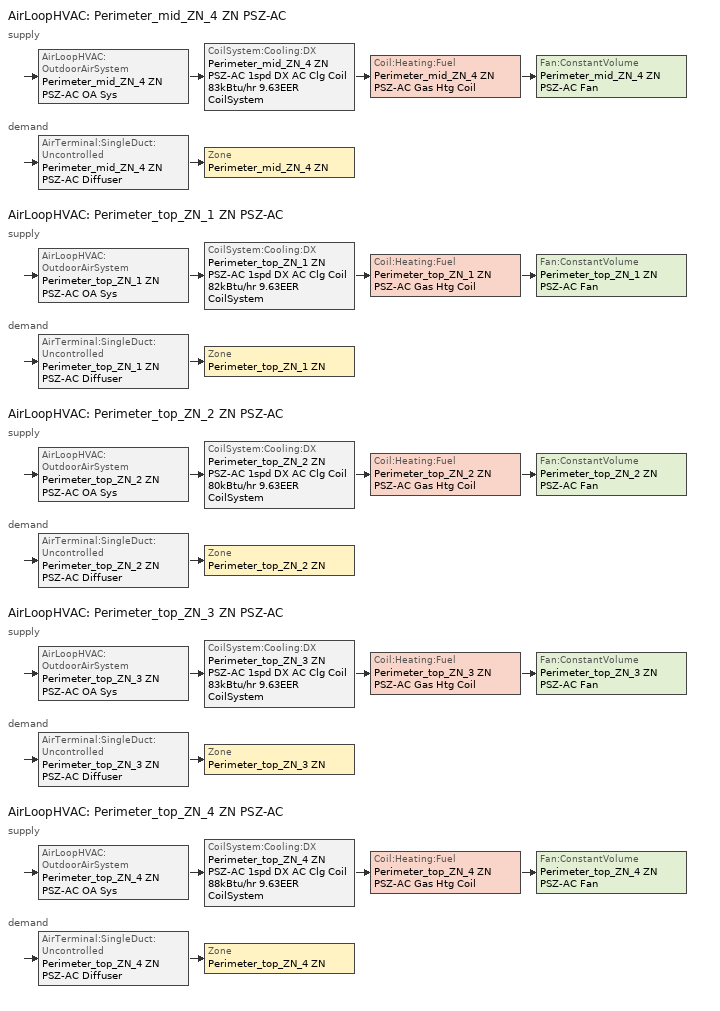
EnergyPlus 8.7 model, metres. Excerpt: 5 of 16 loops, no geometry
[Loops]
AirLoopHVAC 'Perimeter_mid_ZN_4 ZN PSZ-AC'
 supply: AirLoopHVAC:OutdoorAirSystem 'Perimeter_mid_ZN_4 ZN PSZ-AC OA Sys' > CoilSystem:Cooling:DX 'Perimeter_mid_ZN_4 ZN PSZ-AC 1spd DX AC Clg Coil 83kBtu/hr 9.63EER CoilSystem' > Coil:Heating:Fuel 'Perimeter_mid_ZN_4 ZN PSZ-AC Gas Htg Coil' > Fan:ConstantVolume 'Perimeter_mid_ZN_4 ZN PSZ-AC Fan'
 demand: AirTerminal:SingleDuct:Uncontrolled 'Perimeter_mid_ZN_4 ZN PSZ-AC Diffuser' > Zone 'Perimeter_mid_ZN_4 ZN'
AirLoopHVAC 'Perimeter_top_ZN_1 ZN PSZ-AC'
 supply: AirLoopHVAC:OutdoorAirSystem 'Perimeter_top_ZN_1 ZN PSZ-AC OA Sys' > CoilSystem:Cooling:DX 'Perimeter_top_ZN_1 ZN PSZ-AC 1spd DX AC Clg Coil 82kBtu/hr 9.63EER CoilSystem' > Coil:Heating:Fuel 'Perimeter_top_ZN_1 ZN PSZ-AC Gas Htg Coil' > Fan:ConstantVolume 'Perimeter_top_ZN_1 ZN PSZ-AC Fan'
 demand: AirTerminal:SingleDuct:Uncontrolled 'Perimeter_top_ZN_1 ZN PSZ-AC Diffuser' > Zone 'Perimeter_top_ZN_1 ZN'
AirLoopHVAC 'Perimeter_top_ZN_2 ZN PSZ-AC'
 supply: AirLoopHVAC:OutdoorAirSystem 'Perimeter_top_ZN_2 ZN PSZ-AC OA Sys' > CoilSystem:Cooling:DX 'Perimeter_top_ZN_2 ZN PSZ-AC 1spd DX AC Clg Coil 80kBtu/hr 9.63EER CoilSystem' > Coil:Heating:Fuel 'Perimeter_top_ZN_2 ZN PSZ-AC Gas Htg Coil' > Fan:ConstantVolume 'Perimeter_top_ZN_2 ZN PSZ-AC Fan'
 demand: AirTerminal:SingleDuct:Uncontrolled 'Perimeter_top_ZN_2 ZN PSZ-AC Diffuser' > Zone 'Perimeter_top_ZN_2 ZN'
AirLoopHVAC 'Perimeter_top_ZN_3 ZN PSZ-AC'
 supply: AirLoopHVAC:OutdoorAirSystem 'Perimeter_top_ZN_3 ZN PSZ-AC OA Sys' > CoilSystem:Cooling:DX 'Perimeter_top_ZN_3 ZN PSZ-AC 1spd DX AC Clg Coil 83kBtu/hr 9.63EER CoilSystem' > Coil:Heating:Fuel 'Perimeter_top_ZN_3 ZN PSZ-AC Gas Htg Coil' > Fan:ConstantVolume 'Perimeter_top_ZN_3 ZN PSZ-AC Fan'
 demand: AirTerminal:SingleDuct:Uncontrolled 'Perimeter_top_ZN_3 ZN PSZ-AC Diffuser' > Zone 'Perimeter_top_ZN_3 ZN'
AirLoopHVAC 'Perimeter_top_ZN_4 ZN PSZ-AC'
 supply: AirLoopHVAC:OutdoorAirSystem 'Perimeter_top_ZN_4 ZN PSZ-AC OA Sys' > CoilSystem:Cooling:DX 'Perimeter_top_ZN_4 ZN PSZ-AC 1spd DX AC Clg Coil 88kBtu/hr 9.63EER CoilSystem' > Coil:Heating:Fuel 'Perimeter_top_ZN_4 ZN PSZ-AC Gas Htg Coil' > Fan:ConstantVolume 'Perimeter_top_ZN_4 ZN PSZ-AC Fan'
 demand: AirTerminal:SingleDuct:Uncontrolled 'Perimeter_top_ZN_4 ZN PSZ-AC Diffuser' > Zone 'Perimeter_top_ZN_4 ZN'
[ZoneControl:Thermostat] Control Object Type 1=ThermostatSetpoint:DualSetpoint
Name | Zone or ZoneList | Control Type Schedule | Control Name 1
Perimeter_mid_ZN_4 ZN Thermostat | Perimeter_mid_ZN_4 ZN | Perimeter_mid_ZN_4 ZN Thermostat Schedule | Office WholeBuilding - Md Office Thermostat 15
Perimeter_top_ZN_1 ZN Thermostat | Perimeter_top_ZN_1 ZN | Perimeter_top_ZN_1 ZN Thermostat Schedule | Office WholeBuilding - Md Office Thermostat 4
Perimeter_top_ZN_2 ZN Thermostat | Perimeter_top_ZN_2 ZN | Perimeter_top_ZN_2 ZN Thermostat Schedule | Office WholeBuilding - Md Office Thermostat 13
Perimeter_top_ZN_3 ZN Thermostat | Perimeter_top_ZN_3 ZN | Perimeter_top_ZN_3 ZN Thermostat Schedule | Office WholeBuilding - Md Office Thermostat 5
Perimeter_top_ZN_4 ZN Thermostat | Perimeter_top_ZN_4 ZN | Perimeter_top_ZN_4 ZN Thermostat Schedule | Office WholeBuilding - Md Office Thermostat 8
[ThermostatSetpoint:DualSetpoint] Heating Setpoint Temperature Schedule=Medium Office HtgSetp; Cooling Setpoint Temperature Schedule=Medium Office ClgSetp
Office WholeBuilding - Md Office Thermostat 15; Office WholeBuilding - Md Office Thermostat 4; Office WholeBuilding - Md Office Thermostat 13; Office WholeBuilding - Md Office Thermostat 5; Office WholeBuilding - Md Office Thermostat 8
[AirTerminal:SingleDuct:Uncontrolled] Availability Schedule=Always On Discrete; Maximum Air Flow Rate {m3/s}=AutoSize
Perimeter_mid_ZN_4 ZN PSZ-AC Diffuser; Perimeter_top_ZN_1 ZN PSZ-AC Diffuser; Perimeter_top_ZN_2 ZN PSZ-AC Diffuser; Perimeter_top_ZN_3 ZN PSZ-AC Diffuser; Perimeter_top_ZN_4 ZN PSZ-AC Diffuser
[Zone equipment]
Perimeter_mid_ZN_4 ZN: Perimeter_mid_ZN_4 ZN PSZ-AC Diffuser
Perimeter_top_ZN_1 ZN: Perimeter_top_ZN_1 ZN PSZ-AC Diffuser
Perimeter_top_ZN_2 ZN: Perimeter_top_ZN_2 ZN PSZ-AC Diffuser
Perimeter_top_ZN_3 ZN: Perimeter_top_ZN_3 ZN PSZ-AC Diffuser
Perimeter_top_ZN_4 ZN: Perimeter_top_ZN_4 ZN PSZ-AC Diffuser
[Sizing:Zone] Zone Cooling Design Supply Air Temperature Input Method=SupplyAirTemperature; Zone Cooling Design Supply Air Temperature {C}=12.8; Zone Cooling Design Supply Air Temperature Difference {deltaC}=11.11; Zone Heating Design Supply Air Temperature Input Method=SupplyAirTemperature; Zone Heating Design Supply Air Temperature {C}=40; Zone Heating Design Supply Air Temperature Difference {deltaC}=11.11; Zone Cooling Design Supply Air Humidity Ratio {kgWater/kgDryAir}=0.0085; Zone Heating Design Supply Air Humidity Ratio {kgWater/kgDryAir}=0.008; Design Specification Outdoor Air Object=Office WholeBuilding - Md Office Ventilation (26.0 ft3/min-person; Cooling Design Air Flow Method=DesignDay; Cooling Design Air Flow Rate {m3/s}=0; Cooling Minimum Air Flow per Zone Floor Area {m3/s-m2}=0.000762; Cooling Minimum Air Flow {m3/s}=0; Cooling Minimum Air Flow Fraction=0; Heating Design Air Flow Method=DesignDay; Heating Design Air Flow Rate {m3/s}=0; Heating Maximum Air Flow per Zone Floor Area {m3/s-m2}=0.002032; Heating Maximum Air Flow {m3/s}=0.141576; Heating Maximum Air Flow Fraction=0.3; Account for Dedicated Outdoor Air System=No
Name | Design Specification Zone Air Distribution Object
Perimeter_mid_ZN_4 ZN | Perimeter_mid_ZN_4 ZN Design Spec Zone Air Dist
Perimeter_top_ZN_1 ZN | Perimeter_top_ZN_1 ZN Design Spec Zone Air Dist
Perimeter_top_ZN_2 ZN | Perimeter_top_ZN_2 ZN Design Spec Zone Air Dist
Perimeter_top_ZN_3 ZN | Perimeter_top_ZN_3 ZN Design Spec Zone Air Dist
Perimeter_top_ZN_4 ZN | Perimeter_top_ZN_4 ZN Design Spec Zone Air Dist
[DesignSpecification:ZoneAirDistribution] Zone Air Distribution Effectiveness in Cooling Mode=1; Zone Air Distribution Effectiveness in Heating Mode=1
Perimeter_mid_ZN_4 ZN Design Spec Zone Air Dist; Perimeter_top_ZN_1 ZN Design Spec Zone Air Dist; Perimeter_top_ZN_2 ZN Design Spec Zone Air Dist; Perimeter_top_ZN_3 ZN Design Spec Zone Air Dist; Perimeter_top_ZN_4 ZN Design Spec Zone Air Dist
[Controller:MechanicalVentilation] Availability Schedule=Always On Discrete; Demand Controlled Ventilation=No; System Outdoor Air Method=ZoneSum; Design Specification Outdoor Air Object Name 1=Office WholeBuilding - Md Office Ventilation (26.0 ft3/min-person
Name | Zone Name 1 | Design Specification Zone Air Distribution Object Name 1
Controller Mechanical Ventilation 9 | Perimeter_mid_ZN_4 ZN | Perimeter_mid_ZN_4 ZN Design Spec Zone Air Dist
Controller Mechanical Ventilation 11 | Perimeter_top_ZN_1 ZN | Perimeter_top_ZN_1 ZN Design Spec Zone Air Dist
Controller Mechanical Ventilation 12 | Perimeter_top_ZN_2 ZN | Perimeter_top_ZN_2 ZN Design Spec Zone Air Dist
Controller Mechanical Ventilation 13 | Perimeter_top_ZN_3 ZN | Perimeter_top_ZN_3 ZN Design Spec Zone Air Dist
Controller Mechanical Ventilation 14 | Perimeter_top_ZN_4 ZN | Perimeter_top_ZN_4 ZN Design Spec Zone Air Dist
[DesignSpecification:OutdoorAir]
Office WholeBuilding - Md Office Ventilation (26.0 ft3/min-person: Outdoor Air Method=Sum; Outdoor Air Flow per Person {m3/s-person}=0.0122706; Outdoor Air Flow per Zone Floor Area {m3/s-m2}=0; Outdoor Air Flow per Zone {m3/s}=0; Outdoor Air Flow Air Changes per Hour {1/hr}=0
[AirLoopHVAC] Design Supply Air Flow Rate {m3/s}=AutoSize
Perimeter_mid_ZN_4 ZN PSZ-AC; Perimeter_top_ZN_1 ZN PSZ-AC; Perimeter_top_ZN_2 ZN PSZ-AC; Perimeter_top_ZN_3 ZN PSZ-AC; Perimeter_top_ZN_4 ZN PSZ-AC
[Sizing:System] Type of Load to Size On=Sensible; Design Outdoor Air Flow Rate {m3/s}=Autosize; Central Heating Maximum System Air Flow Ratio=1; Preheat Design Temperature {C}=7; Preheat Design Humidity Ratio {kgWater/kgDryAir}=0.008; Precool Design Temperature {C}=12.8; Precool Design Humidity Ratio {kgWater/kgDryAir}=0.008; Central Cooling Design Supply Air Temperature {C}=12.8; Central Heating Design Supply Air Temperature {C}=40; Type of Zone Sum to Use=Coincident; 100% Outdoor Air in Cooling=No; 100% Outdoor Air in Heating=No; Central Cooling Design Supply Air Humidity Ratio {kgWater/kgDryAir}=0.0085; Central Heating Design Supply Air Humidity Ratio {kgWater/kgDryAir}=0.008; Cooling Supply Air Flow Rate Method=DesignDay; Cooling Supply Air Flow Rate {m3/s}=0; Cooling Supply Air Flow Rate Per Floor Area {m3/s-m2}=0.00996765; Cooling Fraction of Autosized Cooling Supply Air Flow Rate=1; Cooling Supply Air Flow Rate Per Unit Cooling Capacity {m3/s-W}=3.94755e-05; Heating Supply Air Flow Rate Method=DesignDay; Heating Supply Air Flow Rate {m3/s}=0; Heating Supply Air Flow Rate Per Floor Area {m3/s-m2}=0.00996765; Heating Fraction of Autosized Heating Supply Air Flow Rate=1; Heating Fraction of Autosized Cooling Supply Air Flow Rate=1; Heating Supply Air Flow Rate Per Unit Heating Capacity {m3/s-W}=3.15882e-05; System Outdoor Air Method=ZoneSum; Zone Maximum Outdoor Air Fraction=1; Cooling Design Capacity Method=CoolingDesignCapacity; Cooling Design Capacity {W}=Autosize; Cooling Design Capacity Per Floor Area {W/m2}=234.7; Fraction of Autosized Cooling Design Capacity=1; Heating Design Capacity Method=HeatingDesignCapacity; Heating Design Capacity {W}=Autosize; Heating Design Capacity Per Floor Area {W/m2}=157; Fraction of Autosized Heating Design Capacity=1; Central Cooling Capacity Control Method=OnOff
Perimeter_mid_ZN_4 ZN PSZ-AC; Perimeter_top_ZN_1 ZN PSZ-AC; Perimeter_top_ZN_2 ZN PSZ-AC; Perimeter_top_ZN_3 ZN PSZ-AC; Perimeter_top_ZN_4 ZN PSZ-AC
[Controller:OutdoorAir] Minimum Outdoor Air Flow Rate {m3/s}=0; Maximum Outdoor Air Flow Rate {m3/s}=Autosize; Economizer Control Type=NoEconomizer; Economizer Control Action Type=ModulateFlow; Economizer Maximum Limit Dry-Bulb Temperature {C}=28; Economizer Maximum Limit Enthalpy {J/kg}=64000; Economizer Minimum Limit Dry-Bulb Temperature {C}=-100; Lockout Type=LockoutWithCompressor; Minimum Limit Type=FixedMinimum; Minimum Outdoor Air Schedule=Always On Discrete; High Humidity Control=No; Control High Indoor Humidity Based on Outdoor Humidity Ratio=Yes; Heat Recovery Bypass Control Type=BypassWhenOAFlowGreaterThanMinimum
Name | Mechanical Ventilation Controller
Perimeter_mid_ZN_4 ZN PSZ-AC OA Sys Controller | Controller Mechanical Ventilation 9
Perimeter_top_ZN_1 ZN PSZ-AC OA Sys Controller | Controller Mechanical Ventilation 11
Perimeter_top_ZN_2 ZN PSZ-AC OA Sys Controller | Controller Mechanical Ventilation 12
Perimeter_top_ZN_3 ZN PSZ-AC OA Sys Controller | Controller Mechanical Ventilation 13
Perimeter_top_ZN_4 ZN PSZ-AC OA Sys Controller | Controller Mechanical Ventilation 14
[SetpointManager:MixedAir] Control Variable=Temperature
Node 116 OS Default SPM; Node 115 OS Default SPM; Node 114 OS Default SPM; Node 138 OS Default SPM; Node 137 OS Default SPM; Node 136 OS Default SPM; Node 149 OS Default SPM; Node 148 OS Default SPM; Node 147 OS Default SPM; Node 160 OS Default SPM; Node 159 OS Default SPM; Node 158 OS Default SPM; Node 171 OS Default SPM; Node 170 OS Default SPM; Node 169 OS Default SPM
[CoilSystem:Cooling:DX] Availability Schedule=Always On Discrete
Name | Cooling Coil
Perimeter_mid_ZN_4 ZN PSZ-AC 1spd DX AC Clg Coil 83kBtu/hr 9.63EER CoilSystem | Perimeter_mid_ZN_4 ZN PSZ-AC 1spd DX AC Clg Coil 83kBtu/hr 9.63EER
Perimeter_top_ZN_1 ZN PSZ-AC 1spd DX AC Clg Coil 82kBtu/hr 9.63EER CoilSystem | Perimeter_top_ZN_1 ZN PSZ-AC 1spd DX AC Clg Coil 82kBtu/hr 9.63EER
Perimeter_top_ZN_2 ZN PSZ-AC 1spd DX AC Clg Coil 80kBtu/hr 9.63EER CoilSystem | Perimeter_top_ZN_2 ZN PSZ-AC 1spd DX AC Clg Coil 80kBtu/hr 9.63EER
Perimeter_top_ZN_3 ZN PSZ-AC 1spd DX AC Clg Coil 83kBtu/hr 9.63EER CoilSystem | Perimeter_top_ZN_3 ZN PSZ-AC 1spd DX AC Clg Coil 83kBtu/hr 9.63EER
Perimeter_top_ZN_4 ZN PSZ-AC 1spd DX AC Clg Coil 88kBtu/hr 9.63EER CoilSystem | Perimeter_top_ZN_4 ZN PSZ-AC 1spd DX AC Clg Coil 88kBtu/hr 9.63EER
[Coil:Cooling:DX:SingleSpeed] Availability Schedule=Always On Discrete; Gross Rated Total Cooling Capacity {W}=Autosize; Gross Rated Sensible Heat Ratio=Autosize; Gross Rated Cooling COP {W/W}=3.26348; Rated Air Flow Rate {m3/s}=Autosize; Rated Evaporator Fan Power Per Volume Flow Rate {W/(m3/s)}=773.3; Condenser Type=AirCooled; Evaporative Condenser Effectiveness=0; Crankcase Heater Capacity {W}=0; Maximum Outdoor Dry-Bulb Temperature for Crankcase Heater Operation {C}=0; Basin Heater Capacity {W/K}=0; Basin Heater Setpoint Temperature {C}=10
Name | Total Cooling Capacity Function of Temperature Curve | Total Cooling Capacity Function of Flow Fraction Curve | Energy Input Ratio Function of Temperature Curve | Energy Input Ratio Function of Flow Fraction Curve | Part Load Fraction Correlation Curve
Perimeter_mid_ZN_4 ZN PSZ-AC 1spd DX AC Clg Coil 83kBtu/hr 9.63EER | DOE Ref DX Clg Coil Cool-Cap-fT 10 | DOE Ref DX Clg Coil Cool-CAP-fFlow 10 | DOE Ref DX Clg Coil Cool-EIR-fT 10 | DOE Ref DX Clg Coil Cool-EIR-fFlow 10 | DOE Ref DX Clg Coil Cool-PLF-fPLR 10
Perimeter_top_ZN_1 ZN PSZ-AC 1spd DX AC Clg Coil 82kBtu/hr 9.63EER | DOE Ref DX Clg Coil Cool-Cap-fT 11 | DOE Ref DX Clg Coil Cool-CAP-fFlow 11 | DOE Ref DX Clg Coil Cool-EIR-fT 11 | DOE Ref DX Clg Coil Cool-EIR-fFlow 11 | DOE Ref DX Clg Coil Cool-PLF-fPLR 11
Perimeter_top_ZN_2 ZN PSZ-AC 1spd DX AC Clg Coil 80kBtu/hr 9.63EER | DOE Ref DX Clg Coil Cool-Cap-fT 12 | DOE Ref DX Clg Coil Cool-CAP-fFlow 12 | DOE Ref DX Clg Coil Cool-EIR-fT 12 | DOE Ref DX Clg Coil Cool-EIR-fFlow 12 | DOE Ref DX Clg Coil Cool-PLF-fPLR 12
Perimeter_top_ZN_3 ZN PSZ-AC 1spd DX AC Clg Coil 83kBtu/hr 9.63EER | DOE Ref DX Clg Coil Cool-Cap-fT 13 | DOE Ref DX Clg Coil Cool-CAP-fFlow 13 | DOE Ref DX Clg Coil Cool-EIR-fT 13 | DOE Ref DX Clg Coil Cool-EIR-fFlow 13 | DOE Ref DX Clg Coil Cool-PLF-fPLR 13
Perimeter_top_ZN_4 ZN PSZ-AC 1spd DX AC Clg Coil 88kBtu/hr 9.63EER | DOE Ref DX Clg Coil Cool-Cap-fT 14 | DOE Ref DX Clg Coil Cool-CAP-fFlow 14 | DOE Ref DX Clg Coil Cool-EIR-fT 14 | DOE Ref DX Clg Coil Cool-EIR-fFlow 14 | DOE Ref DX Clg Coil Cool-PLF-fPLR 14
[Coil:Heating:Fuel] Availability Schedule=Always On Discrete; Fuel Type=NaturalGas; Burner Efficiency=0.78; Nominal Capacity {W}=AutoSize; Parasitic Electric Load {W}=0; Parasitic Fuel Load {W}=0
Perimeter_mid_ZN_4 ZN PSZ-AC Gas Htg Coil; Perimeter_top_ZN_1 ZN PSZ-AC Gas Htg Coil; Perimeter_top_ZN_2 ZN PSZ-AC Gas Htg Coil; Perimeter_top_ZN_3 ZN PSZ-AC Gas Htg Coil; Perimeter_top_ZN_4 ZN PSZ-AC Gas Htg Coil
[Fan:ConstantVolume] Availability Schedule=OfficeMedium HVACOperationSchd; Fan Total Efficiency=0.546; Pressure Rise {Pa}=622.722; Maximum Flow Rate {m3/s}=AutoSize; Motor Efficiency=0.84; Motor In Airstream Fraction=1
Perimeter_mid_ZN_4 ZN PSZ-AC Fan; Perimeter_top_ZN_1 ZN PSZ-AC Fan; Perimeter_top_ZN_2 ZN PSZ-AC Fan; Perimeter_top_ZN_3 ZN PSZ-AC Fan; Perimeter_top_ZN_4 ZN PSZ-AC Fan
[SetpointManager:SingleZone:Reheat] Control Variable=Temperature; Minimum Supply Air Temperature {C}=10; Maximum Supply Air Temperature {C}=50
Name | Control Zone
Setpoint Manager Single Zone Reheat 9 | Perimeter_mid_ZN_4 ZN
Setpoint Manager Single Zone Reheat 11 | Perimeter_top_ZN_1 ZN
Setpoint Manager Single Zone Reheat 12 | Perimeter_top_ZN_2 ZN
Setpoint Manager Single Zone Reheat 13 | Perimeter_top_ZN_3 ZN
Setpoint Manager Single Zone Reheat 14 | Perimeter_top_ZN_4 ZN
[Schedule:Compact]
Perimeter_mid_ZN_4 ZN Thermostat Schedule; Perimeter_top_ZN_1 ZN Thermostat Schedule; Perimeter_top_ZN_2 ZN Thermostat Schedule; Perimeter_top_ZN_3 ZN Thermostat Schedule; Perimeter_top_ZN_4 ZN Thermostat Schedule: Through: 12/31, For: AllDays, Until: 24:00, 4
[Schedule:Day:Interval]
Medium Office HtgSetp SmrDsn|Sun Day; Medium Office HtgSetp Summer Design Day: No, 00:15, 15.6, 00:30, 15.6, 00:45, 15.6, 01:00, 15.6, 01:15, 15.6, 01:30, 15.6, 01:45, 15.6, 02:00, 15.6, 02:15, 15.6, 02:30, 15.6, 02:45, 15.6, 03:00, 15.6, 03:15, 15.6, 03:30, 15.6, 03:45, 15.6, 04:00, 15.6, 04:15, 15.6, 04:30, 15.6, 04:45, 15.6, 05:00, 15.6, 05:15, 15.6, 05:30, 15.6, 05:45, 15.6, 06:00, 15.6, 06:15, 15.6, 06:30, 15.6, 06:45, 15.6, 07:00, 15.6, 07:15, 15.6, 07:30, 15.6, 07:45, 15.6, 08:00, 15.6, 08:15, 15.6, 08:30, 15.6, 08:45, 15.6, 09:00, 15.6, 09:15, 15.6, 09:30, 15.6, 09:45, 15.6, 10:00, 15.6, 10:15, 15.6, 10:30, 15.6, 10:45, 15.6, 11:00, 15.6, 11:15, 15.6, 11:30, 15.6, 11:45, 15.6, 12:00, 15.6, 12:15, 15.6, 12:30, 15.6, 12:45, 15.6, 13:00, 15.6, 13:15, 15.6, 13:30, 15.6, 13:45, 15.6, 14:00, 15.6, 14:15, 15.6, 14:30, 15.6, 14:45, 15.6, 15:00, 15.6, 15:15, 15.6, 15:30, 15.6, 15:45, 15.6, 16:00, 15.6, 16:15, 15.6, 16:30, 15.6, 16:45, 15.6, 17:00, 15.6, 17:15, 15.6, 17:30, 15.6, 17:45, 15.6, 18:00, 15.6, 18:15, 15.6, 18:30, 15.6, 18:45, 15.6, 19:00, 15.6, 19:15, 15.6, 19:30, 15.6, 19:45, 15.6, 20:00, 15.6, 20:15, 15.6, 20:30, 15.6, 20:45, 15.6, 21:00, 15.6, 21:15, 15.6, 21:30, 15.6, 21:45, 15.6, 22:00, 15.6, 22:15, 15.6, 22:30, 15.6, 22:45, 15.6, 23:00, 15.6, 23:15, 15.6, 23:30, 15.6, 23:45, 15.6, 24:00, 15.6
Medium Office HtgSetp Default: No, 00:15, 15.6, 00:30, 15.6, 00:45, 15.6, 01:00, 15.6, 01:15, 15.6, 01:30, 15.6, 01:45, 15.6, 02:00, 15.6, 02:15, 15.6, 02:30, 15.6, 02:45, 15.6, 03:00, 15.6, 03:15, 15.6, 03:30, 15.6, 03:45, 15.6, 04:00, 15.6, 04:15, 15.6, 04:30, 15.6, 04:45, 15.6, 05:00, 15.6, 05:15, 15.6, 05:30, 15.6, 05:45, 15.6, 06:00, 15.6, 06:15, 15.6, 06:30, 15.6, 06:45, 15.6, 07:00, 15.6, 07:15, 15.6, 07:30, 15.6, 07:45, 15.6, 08:00, 15.6, 08:15, 21, 08:30, 21, 08:45, 21, 09:00, 21, 09:15, 21, 09:30, 21, 09:45, 21, 10:00, 21, 10:15, 21, 10:30, 21, 10:45, 21, 11:00, 21, 11:15, 21, 11:30, 21, 11:45, 21, 12:00, 21, 12:15, 21, 12:30, 21, 12:45, 21, 13:00, 21, 13:15, 21, 13:30, 21, 13:45, 21, 14:00, 21, 14:15, 21, 14:30, 21, 14:45, 21, 15:00, 21, 15:15, 21, 15:30, 21, 15:45, 21, 16:00, 21, 16:15, 21, 16:30, 21, 16:45, 21, 17:00, 21, 17:15, 21, 17:30, 21, 17:45, 21, 18:00, 21, 18:15, 21, 18:30, 21, 18:45, 21, 19:00, 21, 19:15, 21, 19:30, 21, 19:45, 21, 20:00, 21, 20:15, 15.6, 20:30, 15.6, 20:45, 15.6, 21:00, 15.6, 21:15, 15.6, 21:30, 15.6, 21:45, 15.6, 22:00, 15.6, 22:15, 15.6, 22:30, 15.6, 22:45, 15.6, 23:00, 15.6, 23:15, 15.6, 23:30, 15.6, 23:45, 15.6, 24:00, 15.6
Medium Office HtgSetp Sat Day: No, 00:15, 15.6, 00:30, 15.6, 00:45, 15.6, 01:00, 15.6, 01:15, 15.6, 01:30, 15.6, 01:45, 15.6, 02:00, 15.6, 02:15, 15.6, 02:30, 15.6, 02:45, 15.6, 03:00, 15.6, 03:15, 15.6, 03:30, 15.6, 03:45, 15.6, 04:00, 15.6, 04:15, 15.6, 04:30, 15.6, 04:45, 15.6, 05:00, 15.6, 05:15, 15.6, 05:30, 15.6, 05:45, 15.6, 06:00, 15.6, 06:15, 21, 06:30, 21, 06:45, 21, 07:00, 21, 07:15, 21, 07:30, 21, 07:45, 21, 08:00, 21, 08:15, 21, 08:30, 21, 08:45, 21, 09:00, 21, 09:15, 21, 09:30, 21, 09:45, 21, 10:00, 21, 10:15, 21, 10:30, 21, 10:45, 21, 11:00, 21, 11:15, 21, 11:30, 21, 11:45, 21, 12:00, 21, 12:15, 21, 12:30, 21, 12:45, 21, 13:00, 21, 13:15, 21, 13:30, 21, 13:45, 21, 14:00, 21, 14:15, 21, 14:30, 21, 14:45, 21, 15:00, 21, 15:15, 21, 15:30, 21, 15:45, 21, 16:00, 21, 16:15, 21, 16:30, 21, 16:45, 21, 17:00, 21, 17:15, 21, 17:30, 21, 17:45, 21, 18:00, 21, 18:15, 15.6, 18:30, 15.6, 18:45, 15.6, 19:00, 15.6, 19:15, 15.6, 19:30, 15.6, 19:45, 15.6, 20:00, 15.6, 20:15, 15.6, 20:30, 15.6, 20:45, 15.6, 21:00, 15.6, 21:15, 15.6, 21:30, 15.6, 21:45, 15.6, 22:00, 15.6, 22:15, 15.6, 22:30, 15.6, 22:45, 15.6, 23:00, 15.6, 23:15, 15.6, 23:30, 15.6, 23:45, 15.6, 24:00, 15.6
Medium Office HtgSetp Winter Design Day: No, 00:15, 21, 00:30, 21, 00:45, 21, 01:00, 21, 01:15, 21, 01:30, 21, 01:45, 21, 02:00, 21, 02:15, 21, 02:30, 21, 02:45, 21, 03:00, 21, 03:15, 21, 03:30, 21, 03:45, 21, 04:00, 21, 04:15, 21, 04:30, 21, 04:45, 21, 05:00, 21, 05:15, 21, 05:30, 21, 05:45, 21, 06:00, 21, 06:15, 21, 06:30, 21, 06:45, 21, 07:00, 21, 07:15, 21, 07:30, 21, 07:45, 21, 08:00, 21, 08:15, 21, 08:30, 21, 08:45, 21, 09:00, 21, 09:15, 21, 09:30, 21, 09:45, 21, 10:00, 21, 10:15, 21, 10:30, 21, 10:45, 21, 11:00, 21, 11:15, 21, 11:30, 21, 11:45, 21, 12:00, 21, 12:15, 21, 12:30, 21, 12:45, 21, 13:00, 21, 13:15, 21, 13:30, 21, 13:45, 21, 14:00, 21, 14:15, 21, 14:30, 21, 14:45, 21, 15:00, 21, 15:15, 21, 15:30, 21, 15:45, 21, 16:00, 21, 16:15, 21, 16:30, 21, 16:45, 21, 17:00, 21, 17:15, 21, 17:30, 21, 17:45, 21, 18:00, 21, 18:15, 21, 18:30, 21, 18:45, 21, 19:00, 21, 19:15, 21, 19:30, 21, 19:45, 21, 20:00, 21, 20:15, 21, 20:30, 21, 20:45, 21, 21:00, 21, 21:15, 21, 21:30, 21, 21:45, 21, 22:00, 21, 22:15, 21, 22:30, 21, 22:45, 21, 23:00, 21, 23:15, 21, 23:30, 21, 23:45, 21, 24:00, 21
Medium Office ClgSetp WntrDsn|Sun Day; Medium Office ClgSetp Winter Design Day: No, 00:15, 26.7, 00:30, 26.7, 00:45, 26.7, 01:00, 26.7, 01:15, 26.7, 01:30, 26.7, 01:45, 26.7, 02:00, 26.7, 02:15, 26.7, 02:30, 26.7, 02:45, 26.7, 03:00, 26.7, 03:15, 26.7, 03:30, 26.7, 03:45, 26.7, 04:00, 26.7, 04:15, 26.7, 04:30, 26.7, 04:45, 26.7, 05:00, 26.7, 05:15, 26.7, 05:30, 26.7, 05:45, 26.7, 06:00, 26.7, 06:15, 26.7, 06:30, 26.7, 06:45, 26.7, 07:00, 26.7, 07:15, 26.7, 07:30, 26.7, 07:45, 26.7, 08:00, 26.7, 08:15, 26.7, 08:30, 26.7, 08:45, 26.7, 09:00, 26.7, 09:15, 26.7, 09:30, 26.7, 09:45, 26.7, 10:00, 26.7, 10:15, 26.7, 10:30, 26.7, 10:45, 26.7, 11:00, 26.7, 11:15, 26.7, 11:30, 26.7, 11:45, 26.7, 12:00, 26.7, 12:15, 26.7, 12:30, 26.7, 12:45, 26.7, 13:00, 26.7, 13:15, 26.7, 13:30, 26.7, 13:45, 26.7, 14:00, 26.7, 14:15, 26.7, 14:30, 26.7, 14:45, 26.7, 15:00, 26.7, 15:15, 26.7, 15:30, 26.7, 15:45, 26.7, 16:00, 26.7, 16:15, 26.7, 16:30, 26.7, 16:45, 26.7, 17:00, 26.7, 17:15, 26.7, 17:30, 26.7, 17:45, 26.7, 18:00, 26.7, 18:15, 26.7, 18:30, 26.7, 18:45, 26.7, 19:00, 26.7, 19:15, 26.7, 19:30, 26.7, 19:45, 26.7, 20:00, 26.7, 20:15, 26.7, 20:30, 26.7, 20:45, 26.7, 21:00, 26.7, 21:15, 26.7, 21:30, 26.7, 21:45, 26.7, 22:00, 26.7, 22:15, 26.7, 22:30, 26.7, 22:45, 26.7, 23:00, 26.7, 23:15, 26.7, 23:30, 26.7, 23:45, 26.7, 24:00, 26.7
Medium Office ClgSetp Default: No, 00:15, 26.7, 00:30, 26.7, 00:45, 26.7, 01:00, 26.7, 01:15, 26.7, 01:30, 26.7, 01:45, 26.7, 02:00, 26.7, 02:15, 26.7, 02:30, 26.7, 02:45, 26.7, 03:00, 26.7, 03:15, 26.7, 03:30, 26.7, 03:45, 26.7, 04:00, 26.7, 04:15, 26.7, 04:30, 26.7, 04:45, 26.7, 05:00, 26.7, 05:15, 26.7, 05:30, 26.7, 05:45, 26.7, 06:00, 26.7, 06:15, 26.7, 06:30, 26.7, 06:45, 26.7, 07:00, 26.7, 07:15, 26.7, 07:30, 26.7, 07:45, 26.7, 08:00, 26.7, 08:15, 24, 08:30, 24, 08:45, 24, 09:00, 24, 09:15, 24, 09:30, 24, 09:45, 24, 10:00, 24, 10:15, 24, 10:30, 24, 10:45, 24, 11:00, 24, 11:15, 24, 11:30, 24, 11:45, 24, 12:00, 24, 12:15, 24, 12:30, 24, 12:45, 24, 13:00, 24, 13:15, 24, 13:30, 24, 13:45, 24, 14:00, 24, 14:15, 24, 14:30, 24, 14:45, 24, 15:00, 24, 15:15, 24, 15:30, 24, 15:45, 24, 16:00, 24, 16:15, 24, 16:30, 24, 16:45, 24, 17:00, 24, 17:15, 24, 17:30, 24, 17:45, 24, 18:00, 24, 18:15, 24, 18:30, 24, 18:45, 24, 19:00, 24, 19:15, 24, 19:30, 24, 19:45, 24, 20:00, 24, 20:15, 26.7, 20:30, 26.7, 20:45, 26.7, 21:00, 26.7, 21:15, 26.7, 21:30, 26.7, 21:45, 26.7, 22:00, 26.7, 22:15, 26.7, 22:30, 26.7, 22:45, 26.7, 23:00, 26.7, 23:15, 26.7, 23:30, 26.7, 23:45, 26.7, 24:00, 26.7
Medium Office ClgSetp Sat Day: No, 00:15, 26.7, 00:30, 26.7, 00:45, 26.7, 01:00, 26.7, 01:15, 26.7, 01:30, 26.7, 01:45, 26.7, 02:00, 26.7, 02:15, 26.7, 02:30, 26.7, 02:45, 26.7, 03:00, 26.7, 03:15, 26.7, 03:30, 26.7, 03:45, 26.7, 04:00, 26.7, 04:15, 26.7, 04:30, 26.7, 04:45, 26.7, 05:00, 26.7, 05:15, 26.7, 05:30, 26.7, 05:45, 26.7, 06:00, 26.7, 06:15, 24, 06:30, 24, 06:45, 24, 07:00, 24, 07:15, 24, 07:30, 24, 07:45, 24, 08:00, 24, 08:15, 24, 08:30, 24, 08:45, 24, 09:00, 24, 09:15, 24, 09:30, 24, 09:45, 24, 10:00, 24, 10:15, 24, 10:30, 24, 10:45, 24, 11:00, 24, 11:15, 24, 11:30, 24, 11:45, 24, 12:00, 24, 12:15, 24, 12:30, 24, 12:45, 24, 13:00, 24, 13:15, 24, 13:30, 24, 13:45, 24, 14:00, 24, 14:15, 24, 14:30, 24, 14:45, 24, 15:00, 24, 15:15, 24, 15:30, 24, 15:45, 24, 16:00, 24, 16:15, 24, 16:30, 24, 16:45, 24, 17:00, 24, 17:15, 24, 17:30, 24, 17:45, 24, 18:00, 24, 18:15, 26.7, 18:30, 26.7, 18:45, 26.7, 19:00, 26.7, 19:15, 26.7, 19:30, 26.7, 19:45, 26.7, 20:00, 26.7, 20:15, 26.7, 20:30, 26.7, 20:45, 26.7, 21:00, 26.7, 21:15, 26.7, 21:30, 26.7, 21:45, 26.7, 22:00, 26.7, 22:15, 26.7, 22:30, 26.7, 22:45, 26.7, 23:00, 26.7, 23:15, 26.7, 23:30, 26.7, 23:45, 26.7, 24:00, 26.7
Medium Office ClgSetp Summer Design Day: No, 00:15, 26.7, 00:30, 26.7, 00:45, 26.7, 01:00, 26.7, 01:15, 26.7, 01:30, 26.7, 01:45, 26.7, 02:00, 26.7, 02:15, 26.7, 02:30, 26.7, 02:45, 26.7, 03:00, 26.7, 03:15, 26.7, 03:30, 26.7, 03:45, 26.7, 04:00, 26.7, 04:15, 26.7, 04:30, 26.7, 04:45, 26.7, 05:00, 26.7, 05:15, 26.7, 05:30, 26.7, 05:45, 26.7, 06:00, 26.7, 06:15, 24, 06:30, 24, 06:45, 24, 07:00, 24, 07:15, 24, 07:30, 24, 07:45, 24, 08:00, 24, 08:15, 24, 08:30, 24, 08:45, 24, 09:00, 24, 09:15, 24, 09:30, 24, 09:45, 24, 10:00, 24, 10:15, 24, 10:30, 24, 10:45, 24, 11:00, 24, 11:15, 24, 11:30, 24, 11:45, 24, 12:00, 24, 12:15, 24, 12:30, 24, 12:45, 24, 13:00, 24, 13:15, 24, 13:30, 24, 13:45, 24, 14:00, 24, 14:15, 24, 14:30, 24, 14:45, 24, 15:00, 24, 15:15, 24, 15:30, 24, 15:45, 24, 16:00, 24, 16:15, 24, 16:30, 24, 16:45, 24, 17:00, 24, 17:15, 24, 17:30, 24, 17:45, 24, 18:00, 24, 18:15, 24, 18:30, 24, 18:45, 24, 19:00, 24, 19:15, 24, 19:30, 24, 19:45, 24, 20:00, 24, 20:15, 24, 20:30, 24, 20:45, 24, 21:00, 24, 21:15, 24, 21:30, 24, 21:45, 24, 22:00, 24, 22:15, 26.7, 22:30, 26.7, 22:45, 26.7, 23:00, 26.7, 23:15, 26.7, 23:30, 26.7, 23:45, 26.7, 24:00, 26.7
OfficeMedium HVACOperationSchd Default: No, 00:15, 0, 00:30, 0, 00:45, 0, 01:00, 0, 01:15, 0, 01:30, 0, 01:45, 0, 02:00, 0, 02:15, 0, 02:30, 0, 02:45, 0, 03:00, 0, 03:15, 0, 03:30, 0, 03:45, 0, 04:00, 0, 04:15, 0, 04:30, 0, 04:45, 0, 05:00, 0, 05:15, 0, 05:30, 0, 05:45, 0, 06:00, 0, 06:15, 0, 06:30, 0, 06:45, 0, 07:00, 0, 07:15, 0, 07:30, 0, 07:45, 0, 08:00, 0, 08:15, 0, 08:30, 0, 08:45, 0, 09:00, 0, 09:15, 0, 09:30, 0, 09:45, 0, 10:00, 0, 10:15, 0, 10:30, 0, 10:45, 0, 11:00, 0, 11:15, 0, 11:30, 0, 11:45, 0, 12:00, 0, 12:15, 0, 12:30, 0, 12:45, 0, 13:00, 0, 13:15, 0, 13:30, 0, 13:45, 0, 14:00, 0, 14:15, 0, 14:30, 0, 14:45, 0, 15:00, 0, 15:15, 0, 15:30, 0, 15:45, 0, 16:00, 0, 16:15, 0, 16:30, 0, 16:45, 0, 17:00, 0, 17:15, 0, 17:30, 0, 17:45, 0, 18:00, 0, 18:15, 0, 18:30, 0, 18:45, 0, 19:00, 0, 19:15, 0, 19:30, 0, 19:45, 0, 20:00, 0, 20:15, 0, 20:30, 0, 20:45, 0, 21:00, 0, 21:15, 0, 21:30, 0, 21:45, 0, 22:00, 0, 22:15, 0, 22:30, 0, 22:45, 0, 23:00, 0, 23:15, 0, 23:30, 0, 23:45, 0, 24:00, 0
OfficeMedium HVACOperationSchd SmrDsn|Wkdy Day: No, 00:15, 0, 00:30, 0, 00:45, 0, 01:00, 0, 01:15, 0, 01:30, 0, 01:45, 0, 02:00, 0, 02:15, 0, 02:30, 0, 02:45, 0, 03:00, 0, 03:15, 0, 03:30, 0, 03:45, 0, 04:00, 0, 04:15, 0, 04:30, 0, 04:45, 0, 05:00, 0, 05:15, 0, 05:30, 0, 05:45, 0, 06:00, 0, 06:15, 0, 06:30, 0, 06:45, 0, 07:00, 0, 07:15, 0, 07:30, 0, 07:45, 0, 08:00, 0, 08:15, 1, 08:30, 1, 08:45, 1, 09:00, 1, 09:15, 1, 09:30, 1, 09:45, 1, 10:00, 1, 10:15, 1, 10:30, 1, 10:45, 1, 11:00, 1, 11:15, 1, 11:30, 1, 11:45, 1, 12:00, 1, 12:15, 1, 12:30, 1, 12:45, 1, 13:00, 1, 13:15, 1, 13:30, 1, 13:45, 1, 14:00, 1, 14:15, 1, 14:30, 1, 14:45, 1, 15:00, 1, 15:15, 1, 15:30, 1, 15:45, 1, 16:00, 1, 16:15, 1, 16:30, 1, 16:45, 1, 17:00, 1, 17:15, 1, 17:30, 1, 17:45, 1, 18:00, 1, 18:15, 1, 18:30, 1, 18:45, 1, 19:00, 1, 19:15, 1, 19:30, 1, 19:45, 1, 20:00, 1, 20:15, 0, 20:30, 0, 20:45, 0, 21:00, 0, 21:15, 0, 21:30, 0, 21:45, 0, 22:00, 0, 22:15, 0, 22:30, 0, 22:45, 0, 23:00, 0, 23:15, 0, 23:30, 0, 23:45, 0, 24:00, 0
OfficeMedium HVACOperationSchd Summer Design Day: No, 00:15, 0, 00:30, 0, 00:45, 0, 01:00, 0, 01:15, 0, 01:30, 0, 01:45, 0, 02:00, 0, 02:15, 0, 02:30, 0, 02:45, 0, 03:00, 0, 03:15, 0, 03:30, 0, 03:45, 0, 04:00, 0, 04:15, 0, 04:30, 0, 04:45, 0, 05:00, 0, 05:15, 0, 05:30, 0, 05:45, 0, 06:00, 0, 06:15, 1, 06:30, 1, 06:45, 1, 07:00, 1, 07:15, 1, 07:30, 1, 07:45, 1, 08:00, 1, 08:15, 1, 08:30, 1, 08:45, 1, 09:00, 1, 09:15, 1, 09:30, 1, 09:45, 1, 10:00, 1, 10:15, 1, 10:30, 1, 10:45, 1, 11:00, 1, 11:15, 1, 11:30, 1, 11:45, 1, 12:00, 1, 12:15, 1, 12:30, 1, 12:45, 1, 13:00, 1, 13:15, 1, 13:30, 1, 13:45, 1, 14:00, 1, 14:15, 1, 14:30, 1, 14:45, 1, 15:00, 1, 15:15, 1, 15:30, 1, 15:45, 1, 16:00, 1, 16:15, 1, 16:30, 1, 16:45, 1, 17:00, 1, 17:15, 1, 17:30, 1, 17:45, 1, 18:00, 1, 18:15, 1, 18:30, 1, 18:45, 1, 19:00, 1, 19:15, 1, 19:30, 1, 19:45, 1, 20:00, 1, 20:15, 1, 20:30, 1, 20:45, 1, 21:00, 1, 21:15, 1, 21:30, 1, 21:45, 1, 22:00, 1, 22:15, 0, 22:30, 0, 22:45, 0, 23:00, 0, 23:15, 0, 23:30, 0, 23:45, 0, 24:00, 0
OfficeMedium HVACOperationSchd Winter Design Day; OfficeMedium HVACOperationSchd WntrDsn|Sat Day: No, 00:15, 0, 00:30, 0, 00:45, 0, 01:00, 0, 01:15, 0, 01:30, 0, 01:45, 0, 02:00, 0, 02:15, 0, 02:30, 0, 02:45, 0, 03:00, 0, 03:15, 0, 03:30, 0, 03:45, 0, 04:00, 0, 04:15, 0, 04:30, 0, 04:45, 0, 05:00, 0, 05:15, 0, 05:30, 0, 05:45, 0, 06:00, 0, 06:15, 1, 06:30, 1, 06:45, 1, 07:00, 1, 07:15, 1, 07:30, 1, 07:45, 1, 08:00, 1, 08:15, 1, 08:30, 1, 08:45, 1, 09:00, 1, 09:15, 1, 09:30, 1, 09:45, 1, 10:00, 1, 10:15, 1, 10:30, 1, 10:45, 1, 11:00, 1, 11:15, 1, 11:30, 1, 11:45, 1, 12:00, 1, 12:15, 1, 12:30, 1, 12:45, 1, 13:00, 1, 13:15, 1, 13:30, 1, 13:45, 1, 14:00, 1, 14:15, 1, 14:30, 1, 14:45, 1, 15:00, 1, 15:15, 1, 15:30, 1, 15:45, 1, 16:00, 1, 16:15, 1, 16:30, 1, 16:45, 1, 17:00, 1, 17:15, 1, 17:30, 1, 17:45, 1, 18:00, 1, 18:15, 0, 18:30, 0, 18:45, 0, 19:00, 0, 19:15, 0, 19:30, 0, 19:45, 0, 20:00, 0, 20:15, 0, 20:30, 0, 20:45, 0, 21:00, 0, 21:15, 0, 21:30, 0, 21:45, 0, 22:00, 0, 22:15, 0, 22:30, 0, 22:45, 0, 23:00, 0, 23:15, 0, 23:30, 0, 23:45, 0, 24:00, 0
[Schedule:Week:Daily]
Schedule:Week:Daily {9b017329-67e2-4ac4-a1db-6a0c8274718c}: Medium Office HtgSetp SmrDsn|Sun Day, Medium Office HtgSetp Default, Medium Office HtgSetp Default, Medium Office HtgSetp Default, Medium Office HtgSetp Default, Medium Office HtgSetp Default, Medium Office HtgSetp Sat Day, Medium Office HtgSetp Default, Medium Office HtgSetp Summer Design Day, Medium Office HtgSetp Winter Design Day, Medium Office HtgSetp Default, Medium Office HtgSetp Default
Schedule:Week:Daily {acb762b7-6924-4335-912e-b32a194e0919}: Medium Office ClgSetp WntrDsn|Sun Day, Medium Office ClgSetp Default, Medium Office ClgSetp Default, Medium Office ClgSetp Default, Medium Office ClgSetp Default, Medium Office ClgSetp Default, Medium Office ClgSetp Sat Day, Medium Office ClgSetp Default, Medium Office ClgSetp Summer Design Day, Medium Office ClgSetp Winter Design Day, Medium Office ClgSetp Default, Medium Office ClgSetp Default
Schedule:Week:Daily {c8c7f443-6601-4169-826e-4a1b75dbe5df}: OfficeMedium HVACOperationSchd Default, OfficeMedium HVACOperationSchd SmrDsn|Wkdy Day, OfficeMedium HVACOperationSchd SmrDsn|Wkdy Day, OfficeMedium HVACOperationSchd SmrDsn|Wkdy Day, OfficeMedium HVACOperationSchd SmrDsn|Wkdy Day, OfficeMedium HVACOperationSchd SmrDsn|Wkdy Day, OfficeMedium HVACOperationSchd WntrDsn|Sat Day, OfficeMedium HVACOperationSchd Default, OfficeMedium HVACOperationSchd Summer Design Day, OfficeMedium HVACOperationSchd Winter Design Day, OfficeMedium HVACOperationSchd Default, OfficeMedium HVACOperationSchd Default
[Schedule:Year]
Medium Office HtgSetp: Schedule:Week:Daily {9b017329-67e2-4ac4-a1db-6a0c8274718c}, 1, 1, 12, 31
Medium Office ClgSetp: Schedule:Week:Daily {acb762b7-6924-4335-912e-b32a194e0919}, 1, 1, 12, 31
OfficeMedium HVACOperationSchd: Schedule:Week:Daily {c8c7f443-6601-4169-826e-4a1b75dbe5df}, 1, 1, 12, 31
[Schedule:Constant]
Always On Discrete: Hourly Value=1
[Curve:Biquadratic] Minimum Value of x {BasedOnField A2}=-100; Maximum Value of x {BasedOnField A2}=100; Minimum Value of y {BasedOnField A3}=-100; Maximum Value of y {BasedOnField A3}=100
Name | Coefficient1 Constant | Coefficient2 x | Coefficient3 x**2 | Coefficient4 y | Coefficient5 y**2 | Coefficient6 x*y
DOE Ref DX Clg Coil Cool-Cap-fT 10; DOE Ref DX Clg Coil Cool-Cap-fT 11; DOE Ref DX Clg Coil Cool-Cap-fT 12; DOE Ref DX Clg Coil Cool-Cap-fT 13; DOE Ref DX Clg Coil Cool-Cap-fT 14 | 0.971212 | -0.0152755 | 0.00144345 | -0.00039321 | -6.8364e-06 | -0.000290596
DOE Ref DX Clg Coil Cool-EIR-fT 10; DOE Ref DX Clg Coil Cool-EIR-fT 11; DOE Ref DX Clg Coil Cool-EIR-fT 12; DOE Ref DX Clg Coil Cool-EIR-fT 13; DOE Ref DX Clg Coil Cool-EIR-fT 14 | 0.286871 | 0.0239022 | -0.000810648 | 0.0134585 | 0.000338936 | -0.000487004
[Curve:Cubic] Coefficient1 Constant=1; Coefficient2 x=0; Coefficient3 x**2=0; Coefficient4 x**3=0; Minimum Value of x {BasedOnField A2}=-100; Maximum Value of x {BasedOnField A2}=100
DOE Ref DX Clg Coil Cool-CAP-fFlow 10; DOE Ref DX Clg Coil Cool-EIR-fFlow 10; DOE Ref DX Clg Coil Cool-CAP-fFlow 11; DOE Ref DX Clg Coil Cool-EIR-fFlow 11; DOE Ref DX Clg Coil Cool-CAP-fFlow 12; DOE Ref DX Clg Coil Cool-EIR-fFlow 12; DOE Ref DX Clg Coil Cool-CAP-fFlow 13; DOE Ref DX Clg Coil Cool-EIR-fFlow 13; DOE Ref DX Clg Coil Cool-CAP-fFlow 14; DOE Ref DX Clg Coil Cool-EIR-fFlow 14
[Curve:Quadratic] Coefficient1 Constant=0.909496; Coefficient2 x=0.0986477; Coefficient3 x**2=-0.00819488; Minimum Value of x {BasedOnField A2}=0; Maximum Value of x {BasedOnField A2}=1
DOE Ref DX Clg Coil Cool-PLF-fPLR 10; DOE Ref DX Clg Coil Cool-PLF-fPLR 11; DOE Ref DX Clg Coil Cool-PLF-fPLR 12; DOE Ref DX Clg Coil Cool-PLF-fPLR 13; DOE Ref DX Clg Coil Cool-PLF-fPLR 14
